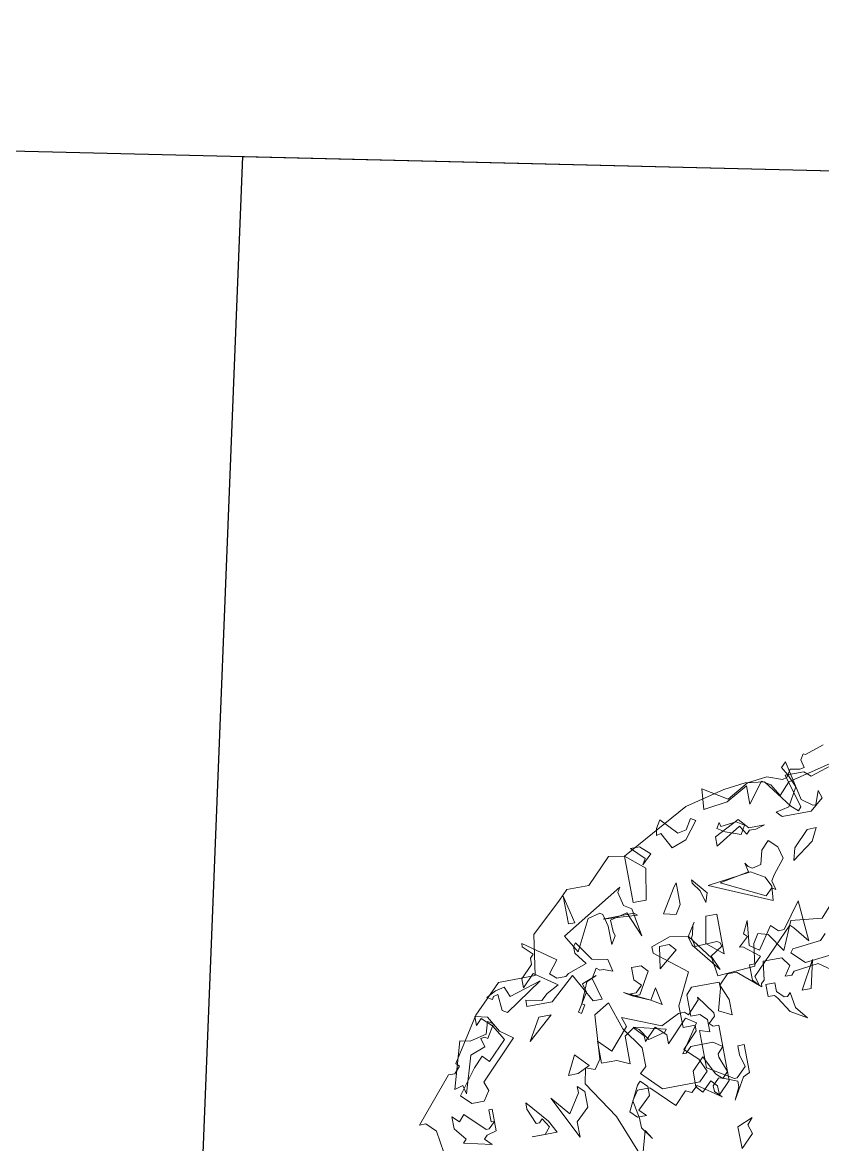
# Model space of a CAD drawing. Header units: millimetres. Extents: x 1418 to 1811, y 1796 to 1956.
# Drawn here: x 1506.598 to 1508.037, y 1822.03 to 1824.048 of the extents above; entities that cross this region are included whole.
import ezdxf

# ---------------------------------------------------------------- set-up
doc = ezdxf.new("R2010")
doc.units = ezdxf.units.MM
doc.layers.add('ARBRE', color=251, linetype='Continuous', lineweight=13)
doc.layers.add('pisoexterno_ultrafino', color=9, linetype='Continuous', lineweight=30)
doc.layers.add('VEGETAIS', color=3, linetype='Continuous')

# ---------------------------------------------------------------- blocks, each defined once
blk = doc.blocks.new('WMF26', base_point=(0, 0.001))
at = {"color": 85}
blk.add_lwpolyline([(12.074, -8.844), (12.147, -9.338), (12.248, -9.44), (12.321, -9.44), (11.899, -9.928), (11.827, -9.928), (11.761, -10.001), (11.797, -10.037), (11.477, -10.524), (11.165, -10.838), (10.75, -10.838), (10.678, -11.289), (10.328, -11.61), (10.226, -11.711), (9.979, -11.711), (9.703, -11.987), (9.527, -11.958), (8.756, -12.373), (8.305, -12.482), (8.058, -12.512), (7.846, -12.482), (7.607, -12.162), (7.534, -12.097), (7.498, -12.133), (7.607, -12.512), (7.395, -12.512), (7.323, -12.446), (6.661, -12.657)], dxfattribs=at)
at = {"color": 63}
for points in [[(9.974, -8.677), (10.15, -9.128), (10.426, -9.55), (10.389, -9.724), (10.288, -9.688), (10.216, -9.789), (10.179, -10.284), (10.004, -10.387), (9.902, -10.073), (9.728, -9.825), (9.728, -9.616), (9.801, -9.55), (9.589, -9.338), (9.167, -9.338), (9.066, -9.44), (9.131, -9.586), (9.277, -9.724), (9.102, -9.9), (9.102, -9.965), (9.24, -9.965), (9.24, -10.212), (9.066, -10.561), (9.415, -10.838), (9.415, -10.911), (9.203, -10.983), (8.993, -10.947), (8.782, -10.663), (8.752, -10.459), (8.33, -10.488), (8.294, -10.736), (8.228, -10.838), (8.12, -10.808), (7.981, -10.598), (7.843, -10.911), (7.494, -10.874), (7.21, -11.187)], [(7.494, -10.699), (7.56, -10.634), (7.879, -10.598), (7.909, -10.561), (7.77, -10.423), (7.421, -10.459)], [(7.384, -10.212), (7.632, -10.387), (7.909, -10.351), (7.945, -10.315), (8.017, -10.315), (7.945, -10.423), (8.017, -10.524), (8.228, -10.524), (8.258, -10.315), (8.294, -10.284), (8.294, -10.248), (8.542, -10.459), (8.643, -10.459), (8.752, -10.351), (8.679, -10.175), (8.679, -10.001), (8.819, -10.073), (8.752, -10.315), (8.752, -10.387), (9.066, -10.387), (9.131, -10.315), (9.131, -10.073), (9.029, -10.073), (8.956, -10.001), (8.956, -9.863), (9.066, -9.9), (9.066, -9.477), (8.782, -9.302), (8.752, -9.302), (8.643, -9.411), (8.679, -9.55), (8.679, -9.652), (8.607, -9.652), (8.607, -9.338), (8.679, -9.302), (8.819, -9.062), (8.752, -9.201), (8.752, -9.266), (8.927, -9.338), (8.956, -9.338), (9.029, -9.266), (9.029, -9.201), (8.956, -9.128), (9.203, -9.302), (9.277, -9.237), (9.342, -9.266), (9.48, -9.128), (9.728, -9.375), (9.866, -9.375), (9.938, -9.266), (9.902, -9.062), (9.902, -8.953), (9.801, -8.814), (9.866, -8.917), (9.974, -8.538)]]:
    blk.add_lwpolyline(points, dxfattribs=at)
at = {"color": 106}
for points in [[(8.669, -8.84), (8.734, -8.767), (8.698, -8.665), (8.844, -8.52), (8.844, -8.767), (8.669, -8.84), (8.669, -8.84)], [(10.655, -9.255), (10.517, -9.466), (10.517, -9.539), (10.444, -9.466), (10.444, -9.291), (10.59, -9.153), (10.59, -8.978), (10.83, -9.466), (10.655, -9.255), (10.655, -9.255)], [(9.993, -9.153), (9.855, -9.429), (9.819, -9.466), (9.746, -9.393), (9.746, -9.291), (9.891, -9.153), (9.819, -9.08), (9.92, -9.08), (9.993, -9.153), (9.993, -9.153)], [(10.968, -9.08), (10.902, -9.153), (10.968, -9.255), (11.004, -9.219), (11.041, -9.219), (11.114, -9.393), (11.114, -9.466), (10.902, -9.219), (10.83, -9.08), (11.114, -9.08), (10.968, -9.08), (10.968, -9.08)], [(11.841, -9.19), (11.951, -9.327), (11.951, -9.466), (11.877, -9.393), (11.812, -9.466), (11.601, -9.255), (11.565, -9.255), (11.493, -9.327), (11.529, -9.327), (11.529, -9.466), (11.493, -9.466), (11.493, -9.219), (11.601, -9.19), (11.638, -9.153), (11.565, -9.08), (11.877, -9.153), (11.841, -9.19), (11.841, -9.19)], [(9.047, -9.327), (9.156, -9.219), (9.221, -9.291), (9.221, -9.466), (9.084, -9.604), (8.982, -9.393), (8.909, -9.327), (8.844, -9.393), (8.909, -9.568), (8.909, -9.604), (8.844, -9.677), (8.945, -9.742), (9.192, -9.742), (9.259, -9.677), (9.295, -9.677), (9.084, -9.99), (9.192, -10.063), (9.433, -9.815), (9.433, -9.918), (9.542, -10.026), (9.68, -9.888), (9.68, -9.954), (9.783, -10.063), (9.891, -9.99), (9.891, -9.677), (10.03, -9.742), (10.204, -9.742), (10.204, -9.99), (10.066, -9.851), (9.855, -10.091), (9.891, -10.201), (9.469, -10.026), (9.259, -10.128), (9.192, -10.128), (9.156, -10.091), (9.018, -10.237), (9.018, -10.266), (8.873, -10.063), (8.873, -10.026), (8.945, -9.954), (8.909, -9.918), (8.844, -9.918), (8.844, -9.291), (8.982, -9.153), (8.982, -9.255), (9.047, -9.327), (9.047, -9.327)], [(11.812, -9.677), (11.601, -9.954), (11.493, -10.063), (11.426, -9.99), (11.216, -10.201), (11.317, -10.376), (11.426, -10.478), (11.493, -10.412), (11.493, -10.514), (11.354, -10.478), (11.252, -10.302), (11.114, -10.201), (11.529, -9.779), (11.493, -9.677), (11.565, -9.568), (11.703, -9.568), (11.812, -9.677), (11.812, -9.677)], [(10.481, -9.888), (10.342, -9.742), (10.481, -9.677), (10.59, -9.677), (10.481, -9.888), (10.481, -9.888)], [(11.394, -10.246), (11.425, -10.266), (11.471, -10.26), (11.447, -10.16), (11.614, -10.1), (11.742, -9.684), (11.766, -9.783), (11.86, -9.756), (11.708, -10.278), (11.596, -10.252), (11.406, -10.296), (11.364, -10.434), (11.302, -10.396), (11.394, -10.246), (11.394, -10.246)], [(8.145, -10.091), (8.174, -10.128), (8.246, -10.128), (8.246, -10.266), (8.145, -10.266), (8.145, -10.165), (8.073, -10.091), (8.036, -10.091), (7.999, -10.128), (7.971, -9.954), (7.861, -9.815), (8.036, -9.918), (8.145, -10.091), (8.145, -10.091)], [(9.638, -9.905), (9.722, -10.034), (9.783, -10.072), (9.429, -9.981), (9.448, -9.951), (9.638, -9.905), (9.638, -9.905)], [(7.686, -10.441), (7.759, -10.128), (7.861, -10.128), (7.686, -10.441), (7.686, -10.441)], [(10.655, -10.376), (10.939, -10.128), (10.794, -10.376), (10.655, -10.376), (10.655, -10.376)], [(8.385, -10.514), (8.32, -10.514), (8.246, -10.586), (8.422, -10.725), (8.458, -10.725), (8.349, -10.827), (8.385, -10.864), (8.32, -11.001), (8.349, -10.725), (8.246, -10.652), (8.073, -10.9), (7.999, -10.827), (7.934, -10.827), (7.723, -11.111), (7.686, -10.652), (7.825, -10.827), (7.861, -10.864), (8.349, -10.376), (8.32, -10.266), (8.385, -10.339), (8.385, -10.514), (8.385, -10.514)], [(9.537, -10.331), (9.732, -10.417), (9.819, -10.471), (9.537, -10.331), (9.461, -10.454), (9.42, -10.258), (9.537, -10.331), (9.537, -10.331)], [(10.296, -10.432), (10.265, -10.413), (10.319, -10.327), (10.35, -10.346), (10.224, -10.549), (10.247, -10.65), (10.082, -10.71), (10.198, -10.661), (10.296, -10.432), (10.296, -10.432)], [(9.746, -10.441), (9.68, -10.441), (9.607, -10.514), (9.68, -10.586), (9.68, -10.725), (9.571, -10.725), (9.505, -10.652), (9.644, -10.412), (9.717, -10.412), (9.746, -10.441), (9.746, -10.441)], [(10.342, -10.762), (10.619, -10.514), (10.902, -10.514), (10.902, -10.586), (10.728, -10.55), (10.655, -10.616), (10.517, -10.688), (10.765, -10.864), (10.902, -10.725), (10.902, -10.827), (10.765, -10.965), (10.765, -11.037), (10.728, -11.074), (10.83, -11.177), (10.83, -11.213), (10.481, -10.965), (10.59, -10.827), (10.517, -10.762), (10.415, -10.762), (10.379, -10.79), (10.168, -10.864), (10.27, -11.001), (10.27, -11.074), (10.24, -11.111), (10.095, -10.9), (9.92, -10.864), (9.891, -10.725), (9.993, -10.762), (10.03, -10.762), (10.066, -10.79), (10.132, -10.688), (10.066, -10.441), (10.168, -10.441), (10.342, -10.762), (10.342, -10.762)], [(8.923, -11.063), (8.945, -10.957), (8.964, -10.926), (8.94, -10.826), (8.694, -10.836), (8.664, -10.818), (8.648, -10.774), (8.787, -10.687), (8.716, -10.524), (8.972, -10.846), (8.996, -10.945), (8.903, -11.093), (8.923, -11.063), (8.923, -11.063)], [(11.18, -10.524), (11.196, -10.706), (11.246, -10.694), (11.265, -10.663), (11.321, -10.697), (11.212, -10.75), (11.112, -10.774), (11.064, -10.658), (10.704, -10.77), (11.125, -10.491), (11.18, -10.524), (11.18, -10.524)], [(8.763, -11.133), (8.639, -11.133), (8.639, -10.687), (8.819, -10.836), (8.763, -11.133), (8.763, -11.133)], [(9.221, -10.9), (9.156, -10.827), (9.368, -10.652), (9.331, -10.9), (9.221, -10.9), (9.221, -10.9)], [(7.099, -12.546), (7.58, -12.432), (7.703, -12.302), (7.782, -12.437), (7.875, -12.495), (8.05, -12.268), (8.05, -12.475), (8.294, -12.342), (8.519, -12.31), (8.566, -12.304), (8.545, -12.533), (8.278, -12.367), (8.031, -12.505), (7.81, -12.531), (7.642, -12.471), (7.593, -12.482), (7.539, -12.569), (7.433, -12.546), (7.383, -12.558), (7.403, -12.648), (7.365, -12.71), (7.341, -12.695), (7.126, -12.766)], [(9.641, -11.422), (9.555, -11.368), (9.502, -11.053), (9.62, -11.332), (9.811, -11.287), (9.807, -11.156), (9.794, -11.105), (9.848, -11.018), (9.849, -11.225), (9.882, -11.365), (9.913, -11.384), (10.053, -11.351), (10.231, -11.008), (10.347, -11.208), (9.643, -11.629), (9.676, -11.573), (9.641, -11.422), (9.641, -11.422)], [(7.995, -11.166), (7.98, -11.327), (8.033, -11.437), (8.181, -11.528), (8.674, -11.465), (7.995, -11.166), (7.995, -11.166)], [(9.047, -11.525), (9.018, -11.561), (9.018, -11.315), (9.084, -11.213), (9.221, -11.249), (9.047, -11.525), (9.047, -11.525)], [(8.538, -11.471), (8.204, -11.531), (8.227, -11.633), (8.199, -11.591), (8.154, -11.562), (8.053, -11.587), (8.013, -11.741), (7.924, -11.834), (7.831, -11.745), (7.798, -11.609), (7.929, -11.447), (7.967, -11.385), (7.943, -11.284), (7.984, -11.308), (8.061, -11.233), (8.538, -11.471), (8.538, -11.471)], [(8.844, -11.525), (8.844, -11.561), (8.698, -11.387), (8.734, -11.285), (8.77, -11.424), (8.844, -11.525), (8.844, -11.525)], [(9.542, -11.315), (9.505, -11.285), (9.891, -11.315), (9.542, -11.315), (9.542, -11.315)], [(10.28, -11.646), (10.207, -11.332), (10.28, -11.332), (10.28, -11.646), (10.28, -11.646)], [(9.382, -11.434), (9.527, -11.434), (9.527, -11.958), (9.317, -11.784), (9.382, -11.434), (9.382, -11.434)], [(7.476, -11.875), (7.374, -11.875), (7.447, -11.736), (7.686, -11.561), (7.65, -11.7), (7.476, -11.875), (7.476, -11.875)], [(9.445, -12.03), (9.343, -12.03), (9.234, -11.927), (9.343, -11.826), (9.307, -11.891), (9.445, -12.03), (9.445, -12.03)], [(8.21, -12.123), (8.109, -12.013), (7.934, -12.013), (8.036, -11.983), (8.109, -11.983), (8.145, -11.947), (8.21, -12.049), (8.494, -11.875), (8.494, -11.983), (8.21, -12.123), (8.21, -12.123)], [(8.208, -11.955), (8.376, -12.017), (8.463, -12.071), (8.424, -12.132), (8.413, -12.082), (8.237, -12.103), (8.151, -12.049), (8.208, -11.955), (8.208, -11.955)], [(8.824, -12.011), (8.99, -11.951), (9.084, -12.13), (9.134, -12.118), (9.121, -12.195), (9.067, -12.281), (8.898, -12.1), (8.801, -12.118), (8.728, -12.234), (8.673, -12.201), (8.824, -12.011), (8.824, -12.011)], [(7.778, -12.127), (7.63, -12.158), (7.512, -12.362), (7.574, -12.511), (7.63, -12.603), (7.574, -12.659), (7.481, -12.214), (7.363, -12.127), (7.332, -12.127), (7.276, -12.276), (7.246, -12.189), (7.394, -12.066), (7.722, -12.066), (7.778, -12.127), (7.778, -12.127)]]:
    blk.add_lwpolyline(points, dxfattribs=at)
blk = doc.blocks.new('T2_02')
at = {"xscale": 0.3499999999999943, "yscale": 0.3499999999999943, "zscale": 0.3499999999999943}
blk.add_blockref('WMF26', (-2.2399, 1.997), dxfattribs=at)

msp = doc.modelspace()

# ---------------------------------------------------------------- linework, layer by layer
at = {"layer": 'pisoexterno_ultrafino'}
msp.add_line((1466.8673, 1824.7832), (1516.133, 1823.584), dxfattribs=at)
at = {"layer": 'VEGETAIS'}
for q in [(1506.7896, 1818.6577), (1512.1505, 1823.681)]:
    msp.add_line((1506.9935, 1823.8065), q, dxfattribs=at)

# ---------------------------------------------------------------- block references
at = {"layer": 'ARBRE', "xscale": 0.4621142716754233, "yscale": 0.4621142716754233, "zscale": 0.4621142716754233, "rotation": 190.6551472559353}
msp.add_blockref('T2_02', (1508.3648, 1821.648), dxfattribs=at)

doc.saveas('drawing.dxf')
